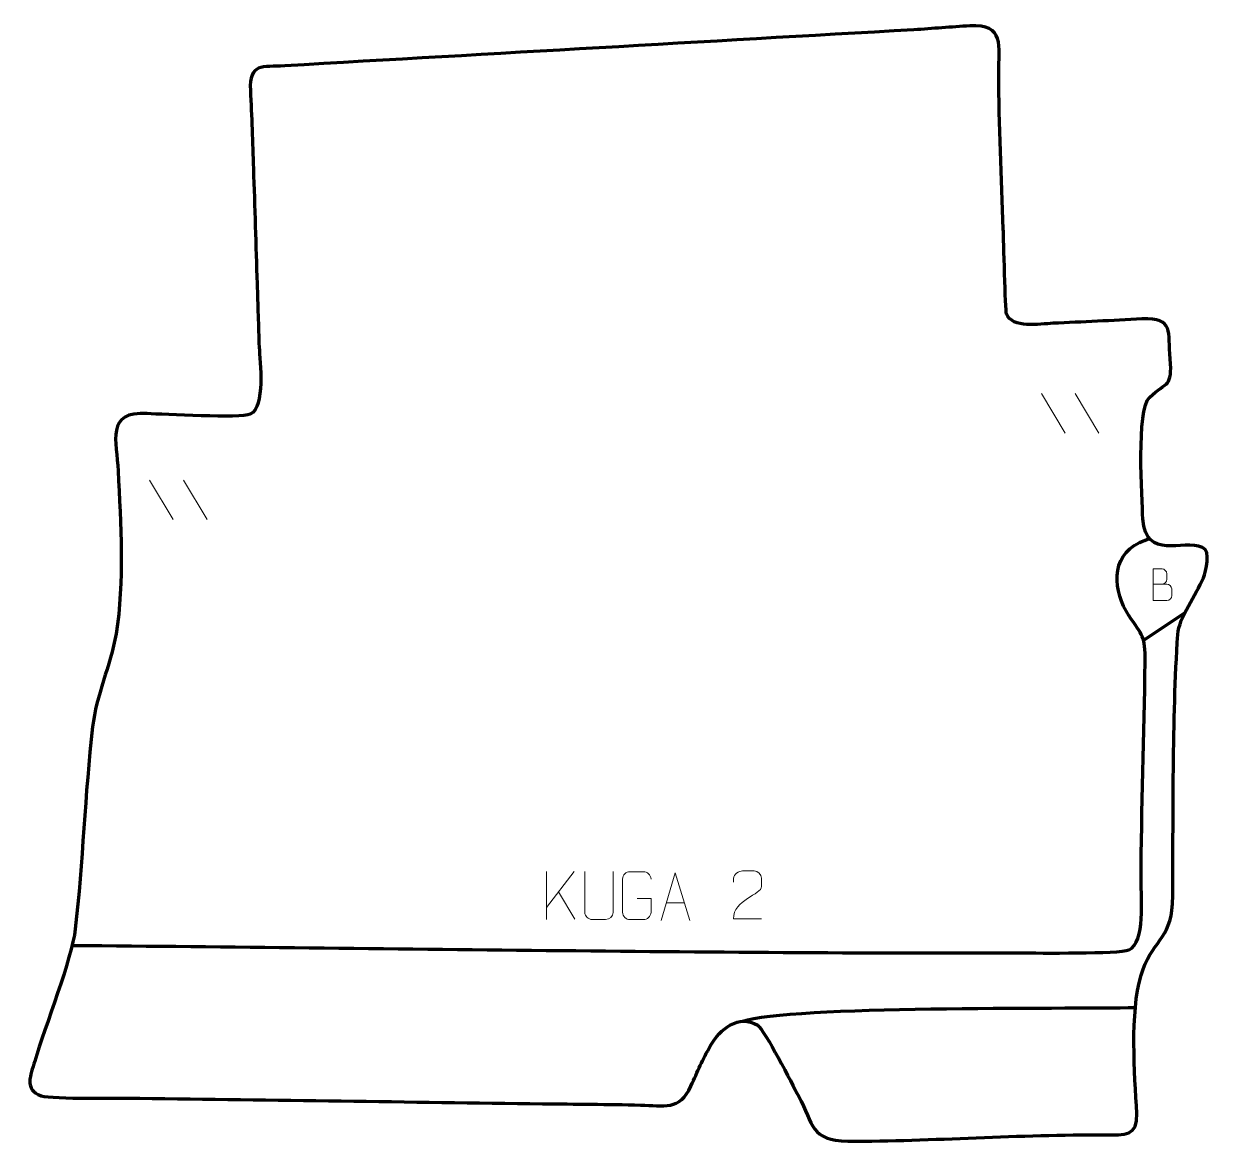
# Model space of a CAD drawing. Header units: millimetres. Extents: x -579 to 41, y 26 to 609.
import ezdxf

# ---------------------------------------------------------------- set-up
doc = ezdxf.new("R2010")
doc.units = ezdxf.units.MM
doc.header["$MEASUREMENT"] = 0
doc.layers.add('layer 2', color=7, linetype='Continuous')
doc.layers.add('layer 3', color=7, linetype='Continuous')

msp = doc.modelspace()

# ---------------------------------------------------------------- linework, layer by layer
at = {"layer": 'layer 2', "color": 250, "lineweight": 9}
for points in [[(-47.2834, 416.1548), (-47.2834, 416.1548), (-34.9191, 395.6105), (-34.9191, 395.6105)], [(-29.5535, 416.1548), (-29.5535, 416.1548), (-17.1892, 395.6105), (-17.1892, 395.6105)], [(-512.9503, 370.9993), (-512.9503, 370.9993), (-500.586, 350.455), (-500.586, 350.455)], [(-495.2204, 370.9993), (-495.2204, 370.9993), (-482.8561, 350.455), (-482.8561, 350.455)], [(-305.5818, 166.5786), (-305.5818, 166.5786), (-305.5818, 141.625), (-305.5818, 141.625)], [(-291.2056, 166.5786), (-291.2056, 166.5786), (-305.5818, 147.9389), (-305.5818, 147.9389)], [(-290.8803, 141.7208), (-290.8803, 141.7208), (-299.3508, 156.0344), (-299.3508, 156.0344)], [(-243.0999, 150.3223), (-243.0999, 150.3223), (-233.6042, 150.3223), (-233.6042, 150.3223)]]:
    msp.add_open_spline(points, degree=3, dxfattribs=at)
at = {"layer": 'layer 2', "color": 142, "lineweight": 158}
msp.add_open_spline([(-553.3071, 128.088), (-388.1579, 126.7418), (-223.3767, 123.813), (-58.1737, 124.1446), (-58.1737, 124.1446), (-49.4254, 124.1621), (-6.7372, 123.5775), (-1.5442, 125.7334), (-1.5442, 125.7334), (7.0426, 129.2982), (4.8596, 153.6317), (4.8154, 161.4949), (4.8154, 161.4949), (4.8951, 199.6588), (6.3458, 237.8759), (6.9343, 276.0526), (6.9343, 276.0526), (7.0241, 289.9491), (5.6281, 289.5117), (-1.5882, 300.3743), (-1.5882, 300.3743), (-9.6674, 312.5358), (-11.6182, 331.1396), (3.9645, 338.4017), (3.9645, 338.4017), (5.6297, 339.1778), (7.4115, 339.8603), (9.1243, 340.5339)], degree=3, knots=[0, 0, 0, 0, 0.125, 0.125, 0.125, 0.125, 0.25, 0.25, 0.25, 0.25, 0.375, 0.375, 0.375, 0.375, 0.5, 0.5, 0.5, 0.5, 0.625, 0.625, 0.625, 0.625, 0.75, 0.75, 0.75, 0.75, 1, 1, 1, 1], dxfattribs=at)
at = {"layer": 'layer 2', "color": 250, "lineweight": 9}
for points, knots in [([(10.9767, 316.7354), (13.3897, 316.7356), (15.8029, 316.7356), (18.2164, 316.7354), (18.2164, 316.7354), (19.5264, 316.7239), (20.8021, 315.5725), (20.8021, 314.2133), (20.8021, 314.2133), (20.8018, 313.4649), (20.8018, 311.4427), (20.8021, 310.6941), (20.8021, 310.6941), (20.8138, 309.4619), (19.7911, 308.1264), (18.2516, 308.1376), (18.2516, 308.1376), (15.8378, 308.1379), (13.4243, 308.1379), (11.0111, 308.1376), (11.0111, 308.1376), (11.0111, 313.654), (11.0111, 319.17), (11.0111, 324.6858), (11.0111, 324.6858), (12.5853, 324.6858), (14.1597, 324.6858), (15.7341, 324.6858), (15.7341, 324.6858), (16.8488, 324.6976), (18.2393, 323.4305), (18.251, 322.1292), (18.251, 322.1292), (18.2508, 320.759), (18.2508, 320.6622), (18.251, 319.2918), (18.251, 319.2918), (18.2625, 317.9216), (17.0327, 316.7239), (15.6998, 316.7354)], [0, 0, 0, 0, 0.09090909, 0.09090909, 0.09090909, 0.09090909, 0.18181818, 0.18181818, 0.18181818, 0.18181818, 0.27272727, 0.27272727, 0.27272727, 0.27272727, 0.36363636, 0.36363636, 0.36363636, 0.36363636, 0.45454545, 0.45454545, 0.45454545, 0.45454545, 0.54545455, 0.54545455, 0.54545455, 0.54545455, 0.63636364, 0.63636364, 0.63636364, 0.63636364, 0.72727273, 0.72727273, 0.72727273, 0.72727273, 0.81818182, 0.81818182, 0.81818182, 0.81818182, 1, 1, 1, 1]), ([(-270.9038, 166.5828), (-270.9042, 161.0433), (-270.8084, 150.8415), (-270.808, 145.3011), (-270.808, 145.3011), (-270.9478, 143.0616), (-272.625, 141.6354), (-274.7727, 141.6249), (-274.7727, 141.6249), (-277.1046, 141.6253), (-279.4365, 141.6253), (-281.768, 141.6249), (-281.768, 141.6249), (-283.693, 141.5234), (-285.6651, 143.3399), (-285.6539, 145.2844), (-285.6539, 145.2844), (-285.6536, 150.8463), (-285.5582, 161.0217), (-285.5586, 166.5828)], [0, 0, 0, 0, 0.16666667, 0.16666667, 0.16666667, 0.16666667, 0.33333333, 0.33333333, 0.33333333, 0.33333333, 0.5, 0.5, 0.5, 0.5, 0.66666667, 0.66666667, 0.66666667, 0.66666667, 1, 1, 1, 1]), ([(-258.2506, 152.5496), (-258.2506, 152.5496), (-251.0825, 152.5496), (-251.0825, 152.5496), (-251.0825, 152.5496), (-251.0825, 152.5496), (-251.0825, 145.3815), (-251.0825, 145.3815), (-251.0825, 145.3815), (-251.2222, 143.0581), (-252.8994, 141.5785), (-255.0472, 141.5677), (-255.0472, 141.5677), (-257.379, 141.5681), (-259.711, 141.5681), (-262.0425, 141.5677), (-262.0425, 141.5677), (-263.9674, 141.4623), (-265.9396, 143.3468), (-265.9284, 145.3641), (-265.9284, 145.3641), (-265.928, 151.1342), (-265.928, 156.9039), (-265.9284, 162.6732), (-265.9284, 162.6732), (-265.9242, 164.8113), (-264.1774, 166.5305), (-262.0251, 166.5171), (-262.0251, 166.5171), (-259.6994, 166.5171), (-257.3733, 166.5171), (-255.0472, 166.5171), (-255.0472, 166.5171), (-253.1005, 166.5525), (-251.1091, 165.061), (-251.0825, 162.6233)], [0, 0, 0, 0, 0.1, 0.1, 0.1, 0.1, 0.2, 0.2, 0.2, 0.2, 0.3, 0.3, 0.3, 0.3, 0.4, 0.4, 0.4, 0.4, 0.5, 0.5, 0.5, 0.5, 0.6, 0.6, 0.6, 0.6, 0.7, 0.7, 0.7, 0.7, 0.8, 0.8, 0.8, 0.8, 1, 1, 1, 1]), ([(-245.8225, 141.0729), (-245.8225, 141.0729), (-238.4515, 166.0264), (-238.4515, 166.0264), (-238.4515, 166.0264), (-238.4515, 166.0264), (-230.8816, 141.0729), (-230.8816, 141.0729)], [0, 0, 0, 0, 0.33333333, 0.33333333, 0.33333333, 0.33333333, 1, 1, 1, 1]), ([(-193.3248, 141.9762), (-198.2392, 141.9765), (-203.1536, 141.9765), (-208.0677, 141.9762), (-208.0677, 141.9762), (-208.0677, 151.9085), (-193.4167, 154.5497), (-193.3248, 158.86), (-193.3248, 158.86), (-193.3251, 160.2841), (-193.3251, 161.7078), (-193.3248, 163.1311), (-193.3248, 163.1311), (-193.3417, 165.2082), (-195.4645, 166.933), (-197.1355, 166.9503), (-197.1355, 166.9503), (-199.2087, 166.9499), (-201.2816, 166.9499), (-203.354, 166.9503), (-203.354, 166.9503), (-205.1761, 166.9668), (-208.0008, 165.1747), (-208.0677, 163.0811), (-208.0677, 163.0811), (-208.0677, 163.0811), (-208.0677, 161.0263), (-208.0677, 161.0263)], [0, 0, 0, 0, 0.125, 0.125, 0.125, 0.125, 0.25, 0.25, 0.25, 0.25, 0.375, 0.375, 0.375, 0.375, 0.5, 0.5, 0.5, 0.5, 0.625, 0.625, 0.625, 0.625, 0.75, 0.75, 0.75, 0.75, 1, 1, 1, 1])]:
    msp.add_open_spline(points, degree=3, knots=knots, dxfattribs=at)
at = {"layer": 'layer 2', "color": 142, "lineweight": 158}
for points in [[(6.2511, 287.4748), (6.2511, 287.4748), (27.7401, 301.8982), (27.7401, 301.8982)], [(-203.2611, 88.4279), (-178.8481, 96.7879), (-34.1462, 94.8668), (1.8072, 95.6383)]]:
    msp.add_open_spline(points, degree=3, dxfattribs=at)
at = {"layer": 'layer 3', "color": 242, "lineweight": 158}
msp.add_open_spline([(-456.7452, 473.5071), (-457.3854, 493.5579), (-458.0255, 513.6087), (-458.6657, 533.6595), (-458.6657, 533.6595), (-459.1037, 547.3794), (-459.5476, 560.8064), (-460.2474, 574.5238), (-460.2474, 574.5238), (-460.9765, 588.8174), (-454.0349, 586.6547), (-442.3463, 587.3248), (-442.3463, 587.3248), (-332.8473, 593.6022), (-223.3483, 599.8791), (-113.8493, 606.1565), (-113.8493, 606.1565), (-104.0781, 606.7194), (-94.2998, 607.6508), (-84.6314, 608.2164), (-84.6314, 608.2164), (-66.0984, 609.3005), (-69.6016, 597.8085), (-69.534, 583.3247), (-69.534, 583.3247), (-69.4096, 556.6658), (-68.0467, 528.8585), (-67.1376, 502.1214), (-67.1376, 502.1214), (-66.9709, 497.2163), (-66.1168, 459.5358), (-65.4752, 457.794), (-65.4752, 457.794), (-62.6516, 450.1285), (-47.9609, 452.5328), (-41.2773, 452.8803), (-41.2773, 452.8803), (-25.6227, 453.6808), (-10.413, 454.1615), (5.2644, 455.3074), (5.2644, 455.3074), (22.3617, 455.6946), (18.5799, 448.7774), (19.9895, 434.3089), (19.9895, 434.3089), (21.2081, 419.3918), (18.3938, 422.7243), (9.2187, 414.2108), (9.2187, 414.2108), (2.2995, 407.7904), (5.3082, 361.5138), (5.6942, 350.7531), (5.6942, 350.7531), (7.4316, 328.7581), (26.457, 340.4103), (36.8671, 335.9058), (36.8671, 335.9058), (41.4232, 333.9343), (38.6296, 323.4567), (37.3257, 319.9687), (37.3257, 319.9687), (33.6214, 310.7625), (24.5898, 299.6539), (23.9678, 290.4169), (23.9678, 290.4169), (20.944, 245.5057), (21.7244, 195.0765), (21.237, 149.806), (21.237, 149.806), (20.1463, 131.1575), (10.0214, 129.98), (4.7646, 112.5383), (4.7646, 112.5383), (-1.0473, 92.1903), (1.434, 61.6115), (2.537, 40.2414), (2.537, 40.2414), (3.1422, 28.5175), (-3.7897, 29.1043), (-13.8479, 29.1842), (-13.8479, 29.1842), (-58.8028, 29.4735), (-103.7611, 25.8521), (-148.3605, 25.8039), (-148.3605, 25.8039), (-167.6246, 26.1821), (-166.1707, 34.2691), (-174.149, 49.4447), (-174.149, 49.4447), (-177.4023, 55.6419), (-191.5515, 83.6128), (-195.3751, 86.3794), (-195.3751, 86.3794), (-205.2274, 92.3719), (-215.0261, 84.3159), (-219.9718, 75.8129), (-219.9718, 75.8129), (-224.2274, 68.3763), (-226.7827, 62.3593), (-230.2044, 54.6349), (-230.2044, 54.6349), (-235.936, 41.6959), (-244.4114, 44.4388), (-256.574, 44.726), (-256.574, 44.726), (-273.5914, 45.1277), (-290.6707, 45.1771), (-307.6974, 45.4035), (-307.6974, 45.4035), (-377.81, 46.3552), (-447.9227, 47.307), (-518.0353, 48.259), (-518.0353, 48.259), (-527.6173, 48.3779), (-562.9817, 47.7111), (-569.4821, 49.5299), (-569.4821, 49.5299), (-578.5739, 52.8146), (-575.0166, 60.3585), (-572.8338, 67.5967), (-572.8338, 67.5967), (-567.4904, 85.6513), (-553.4233, 121.2439), (-551.6812, 136.5515), (-551.6812, 136.5515), (-547.7124, 171.4279), (-546.671, 207.036), (-542.6569, 242.1814), (-542.6569, 242.1814), (-540.7655, 258.7411), (-533.402, 273.8115), (-530.4077, 290.7018), (-530.4077, 290.7018), (-525.8814, 318.0055), (-528.0573, 348.1547), (-529.3203, 375.8149), (-529.3203, 375.8149), (-530.0249, 391.2484), (-536.0678, 407.2043), (-514.0611, 405.7545), (-514.0611, 405.7545), (-505.7212, 405.3433), (-465.1399, 403.173), (-460.3048, 405.4546), (-460.3048, 405.4546), (-452.3976, 409.1858), (-455.2122, 432.907), (-455.6877, 440.3704), (-455.6877, 440.3704), (-456.048, 451.4157), (-456.3927, 462.4615), (-456.7452, 473.5071)], degree=3, knots=[0, 0, 0, 0, 0.02564103, 0.02564103, 0.02564103, 0.02564103, 0.05128205, 0.05128205, 0.05128205, 0.05128205, 0.07692308, 0.07692308, 0.07692308, 0.07692308, 0.1025641, 0.1025641, 0.1025641, 0.1025641, 0.12820513, 0.12820513, 0.12820513, 0.12820513, 0.15384615, 0.15384615, 0.15384615, 0.15384615, 0.17948718, 0.17948718, 0.17948718, 0.17948718, 0.20512821, 0.20512821, 0.20512821, 0.20512821, 0.23076923, 0.23076923, 0.23076923, 0.23076923, 0.25641026, 0.25641026, 0.25641026, 0.25641026, 0.28205128, 0.28205128, 0.28205128, 0.28205128, 0.30769231, 0.30769231, 0.30769231, 0.30769231, 0.33333333, 0.33333333, 0.33333333, 0.33333333, 0.35897436, 0.35897436, 0.35897436, 0.35897436, 0.38461538, 0.38461538, 0.38461538, 0.38461538, 0.41025641, 0.41025641, 0.41025641, 0.41025641, 0.43589744, 0.43589744, 0.43589744, 0.43589744, 0.46153846, 0.46153846, 0.46153846, 0.46153846, 0.48717949, 0.48717949, 0.48717949, 0.48717949, 0.51282051, 0.51282051, 0.51282051, 0.51282051, 0.53846154, 0.53846154, 0.53846154, 0.53846154, 0.56410256, 0.56410256, 0.56410256, 0.56410256, 0.58974359, 0.58974359, 0.58974359, 0.58974359, 0.61538462, 0.61538462, 0.61538462, 0.61538462, 0.64102564, 0.64102564, 0.64102564, 0.64102564, 0.66666667, 0.66666667, 0.66666667, 0.66666667, 0.69230769, 0.69230769, 0.69230769, 0.69230769, 0.71794872, 0.71794872, 0.71794872, 0.71794872, 0.74358974, 0.74358974, 0.74358974, 0.74358974, 0.76923077, 0.76923077, 0.76923077, 0.76923077, 0.79487179, 0.79487179, 0.79487179, 0.79487179, 0.82051282, 0.82051282, 0.82051282, 0.82051282, 0.84615385, 0.84615385, 0.84615385, 0.84615385, 0.87179487, 0.87179487, 0.87179487, 0.87179487, 0.8974359, 0.8974359, 0.8974359, 0.8974359, 0.92307692, 0.92307692, 0.92307692, 0.92307692, 0.94871795, 0.94871795, 0.94871795, 0.94871795, 1, 1, 1, 1], dxfattribs=at)

doc.saveas('drawing.dxf')
